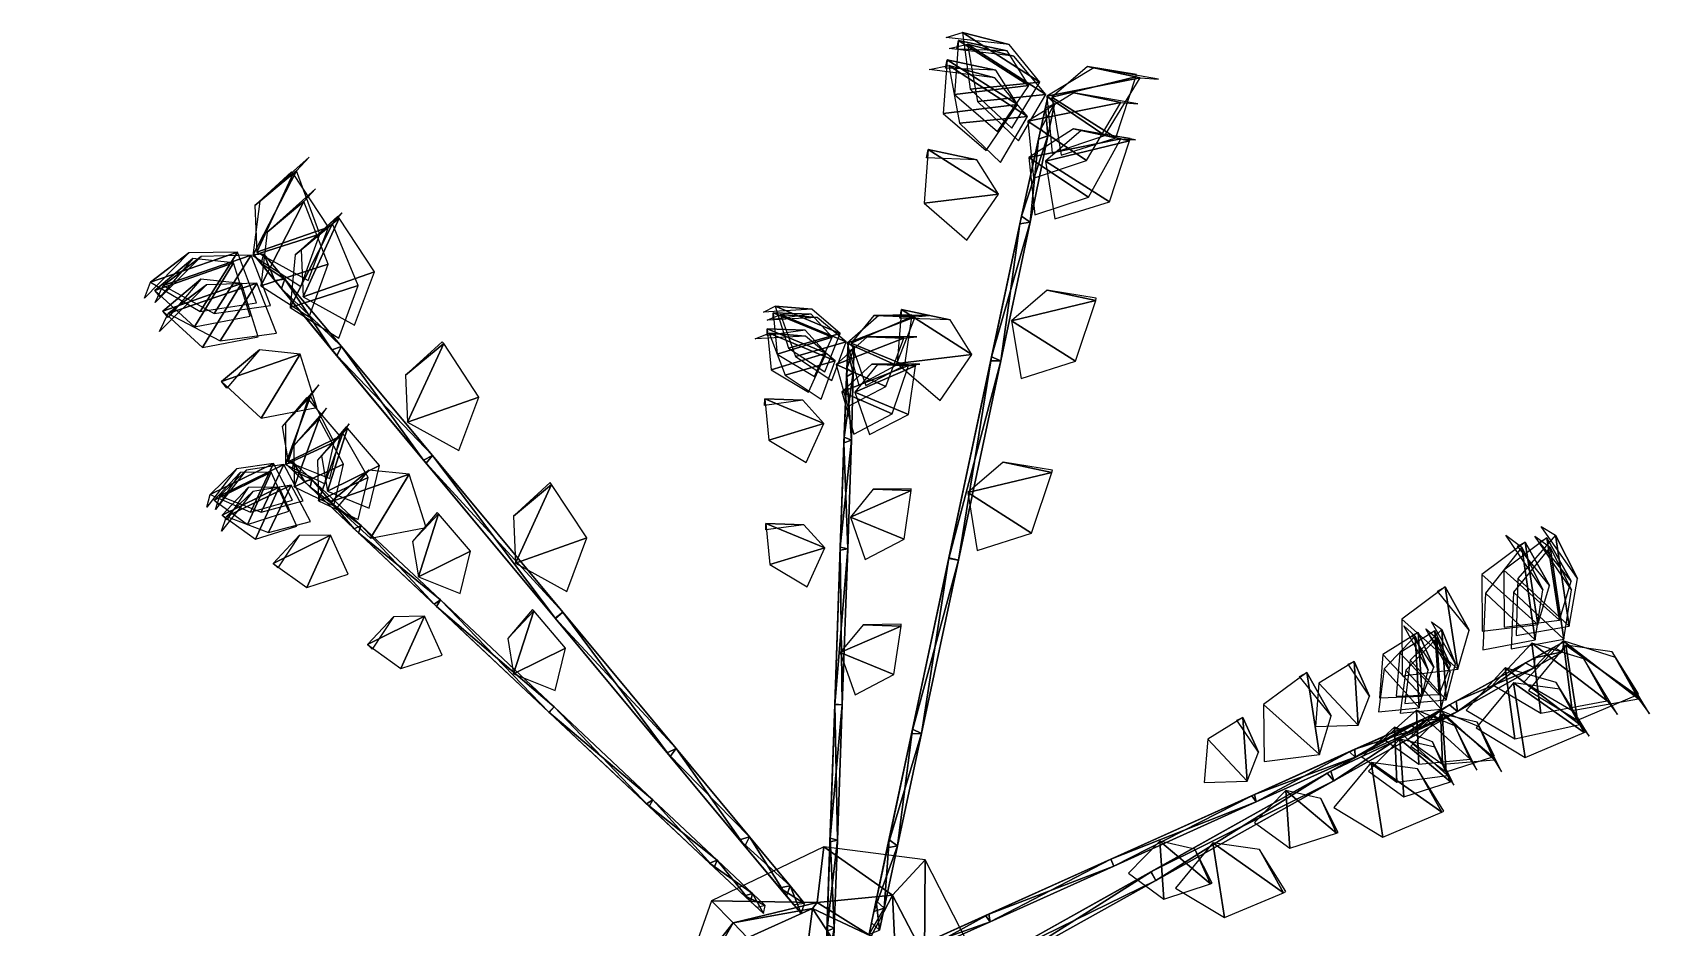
# Model space of a CAD drawing. Extents: x 24.45 to 26.62, y 8.81 to 11.07.
# Drawn here: x 24.664 to 26.621, y 9.986 to 11.07 of the extents above; entities that cross this region are included whole.
import ezdxf

# ---------------------------------------------------------------- set-up
doc = ezdxf.new("R2010")
doc.units = 0

msp = doc.modelspace()

# ---------------------------------------------------------------- meshes
at = {"layer": '', "color": 14}
mesh = msp.add_polyface(dxfattribs=at)
corners = [(25.724024, 10.66701, 526.695984), (25.737726, 10.668727, 526.605652), (25.679316, 10.668571, 526.678833), (25.657946, 10.688464, 525.506165), (25.650682, 10.694013, 525.50354), (25.649401, 10.663348, 525.966431), (25.657114, 10.658259, 525.959351), (25.650293, 10.683434, 525.508789), (25.649088, 10.65372, 525.952271), (25.696253, 10.641753, 526.383545), (25.718134, 10.700107, 526.310059), (25.636347, 10.668349, 526.341125), (25.673883, 10.701655, 526.290039), (25.734003, 10.701747, 526.220642), (25.719255, 10.667262, 526.164185), (25.654398, 10.69403, 526.149658), (25.672373, 10.642745, 526.167053), (25.727861, 10.726079, 526.084778), (25.68191, 10.727687, 526.084778), (25.727961, 10.728271, 525.991882), (25.732409, 10.666718, 526.441406), (25.73247, 10.66891, 526.348511), (25.686396, 10.668326, 526.441406), (25.709047, 10.667621, 525.932983), (25.649721, 10.694198, 525.888428), (25.663607, 10.643054, 525.914307), (25.731897, 10.72594, 525.860107), (25.687929, 10.727473, 525.838623), (25.74898, 10.727534, 525.771301), (25.848795, 10.954391, 526.835754), (25.882868, 11.0102, 526.80481), (25.798487, 11.001531, 526.84137), (25.789087, 11.070369, 526.767883), (25.845751, 11.055835, 526.75415), (25.769655, 11.064261, 526.694702), (25.794649, 10.818604, 527.155151), (25.832888, 10.87453, 527.129761), (25.742777, 10.86358, 527.146973), (25.747835, 10.928672, 527.069702), (25.806581, 10.916171, 527.069702), (25.745661, 10.918509, 526.994507), (25.890169, 10.995048, 526.482971), (25.795481, 11.056144, 526.450073), (25.807192, 10.986646, 526.522583), (25.85148, 11.041345, 526.434082), (25.773241, 11.050763, 526.377686), (25.831415, 10.950244, 526.34845), (25.869623, 11.006169, 526.322998), (25.779512, 10.995221, 526.34021), (25.784571, 11.060309, 526.263), (25.843378, 11.047812, 526.263), (25.782396, 11.050151, 526.187866), (25.81772, 10.927173, 526.648682), (25.855928, 10.9831, 526.623169), (25.76581, 10.972152, 526.640381), (25.770868, 11.037238, 526.563171), (25.829691, 11.024741, 526.563171), (25.768732, 11.027081, 526.487976), (25.800409, 10.680539, 527.251282), (25.715349, 10.734681, 527.191223), (25.710299, 10.669591, 527.268433), (25.774141, 10.722182, 527.191223), (25.713205, 10.724521, 527.116028), (25.835123, 10.912723, 526.145264), (25.867929, 10.968574, 526.112976), (25.785753, 10.960301, 526.154297), (25.772799, 11.030169, 526.082397), (25.828409, 11.015231, 526.065125), (25.74898, 11.025201, 526.010437), (25.871195, 10.840652, 526.919067), (25.824442, 10.677464, 527.291748), (25.835573, 10.672626, 527.280029), (25.860727, 10.847697, 526.929932), (25.82342, 10.672732, 527.268372), (25.858744, 10.838473, 526.908325)]
mesh.append_faces([[corners[k] for k in face] for face in [(0, 1, 2), (9, 10, 11), (10, 12, 11), (10, 13, 12), (14, 15, 16), (14, 17, 15), (17, 18, 15), (17, 19, 18), (20, 21, 22), (23, 24, 25), (23, 26, 24), (26, 27, 24), (26, 28, 27), (29, 30, 31), (30, 32, 31), (30, 33, 32), (33, 34, 32), (35, 36, 37), (36, 38, 37), (36, 39, 38), (39, 40, 38), (41, 42, 43), (41, 44, 42), (44, 45, 42), (46, 47, 48), (47, 49, 48), (47, 50, 49), (50, 51, 49), (52, 53, 54), (53, 55, 54), (53, 56, 55), (56, 57, 55), (58, 59, 60), (58, 61, 59), (61, 62, 59), (63, 64, 65), (64, 66, 65), (64, 67, 66), (67, 68, 66)]])
mesh.append_faces([[corners[k] for k in face] for face in [(3, 5, 6), (4, 8, 5), (7, 6, 8), (69, 70, 71), (72, 73, 70), (74, 71, 73)]], dxfattribs={"vtx0": -1})
mesh.append_faces([[corners[k] for k in face] for face in [(3, 4, 5), (4, 7, 8), (7, 3, 6)]], dxfattribs={"vtx2": -1})
mesh = msp.add_polyface(dxfattribs=at)
corners = [(26.281916, 10.266784, 526.858154), (26.25577, 10.305476, 526.766113), (26.263033, 10.308742, 526.858154), (26.345591, 10.26662, 526.311279), (26.340509, 10.343646, 526.237854), (26.298037, 10.317298, 526.332397), (26.342012, 10.252648, 525.686523), (26.337015, 10.339269, 525.649048), (26.299707, 10.299636, 525.737122), (26.352953, 10.298184, 525.62793), (26.32316, 10.351707, 525.560913), (26.321344, 10.291265, 527.155151), (26.388605, 10.299399, 527.129761), (26.320948, 10.359935, 527.146973), (25.85692, 10.939216, 526.514771), (25.890169, 10.995048, 526.482971), (25.807192, 10.986646, 526.522583), (25.941751, 10.870715, 526.998291), (25.869432, 10.918792, 526.966797), (25.876925, 10.849593, 526.986572), (25.980791, 10.941314, 526.937256), (25.923639, 10.953465, 526.923279), (25.998743, 10.940425, 526.863525), (25.925943, 10.672164, 527.273804), (25.848627, 10.721305, 527.262024), (25.860056, 10.651269, 527.276245), (25.950396, 10.745868, 527.209045), (25.891611, 10.758361, 527.209045), (25.950968, 10.748664, 527.133179), (25.900629, 10.983901, 525.965698), (25.892534, 10.992686, 525.963623), (25.883928, 10.953536, 526.341553), (25.892694, 10.945239, 526.335754), (25.889658, 10.979165, 525.967834), (25.881342, 10.941228, 526.330017), (25.860727, 10.847697, 526.929932), (25.871195, 10.840652, 526.919067), (25.858744, 10.838473, 526.908325), (25.824442, 10.677464, 527.291748), (25.82342, 10.672732, 527.268372), (25.835573, 10.672626, 527.280029), (25.939318, 10.915126, 526.682129), (25.86828, 10.96293, 526.647583), (25.875002, 10.893895, 526.668213), (25.9807, 10.985227, 526.62207), (25.924089, 10.997254, 526.605835), (26.001459, 10.983735, 526.549072), (25.97468, 10.942723, 526.502991), (25.897333, 10.991864, 526.491211), (25.9088, 10.921828, 526.505371), (25.999132, 11.016425, 526.438171), (25.940348, 11.028922, 526.438171), (25.999743, 11.019225, 526.362305), (25.967035, 10.865344, 526.794189), (25.889658, 10.914489, 526.78241), (25.901117, 10.844451, 526.79657), (25.991449, 10.939048, 526.72937), (25.932665, 10.951545, 526.72937), (25.99206, 10.941848, 526.653564), (25.872919, 10.463971, 527.359497), (25.897371, 10.537671, 527.294678), (25.795572, 10.513114, 527.347656), (25.897974, 10.540473, 527.218872), (25.838579, 10.55017, 527.294678), (25.961596, 10.945502, 526.31427), (25.891321, 10.993144, 526.277954), (25.897593, 10.924205, 526.299011), (26.004282, 11.015332, 526.254822), (25.948023, 11.027282, 526.237305), (26.026613, 11.013511, 526.182251)]
mesh.append_faces([[corners[k] for k in face] for face in [(0, 1, 2), (3, 4, 5), (6, 7, 8), (6, 9, 7), (9, 10, 7), (11, 12, 13), (14, 15, 16), (17, 18, 19), (17, 20, 18), (20, 21, 18), (20, 22, 21), (23, 24, 25), (23, 26, 24), (26, 27, 24), (26, 28, 27), (41, 42, 43), (41, 44, 42), (44, 45, 42), (44, 46, 45), (47, 48, 49), (47, 50, 48), (50, 51, 48), (50, 52, 51), (53, 54, 55), (53, 56, 54), (56, 57, 54), (56, 58, 57), (59, 60, 61), (60, 62, 63), (64, 65, 66), (64, 67, 65), (67, 68, 65), (67, 69, 68)]])
mesh.append_faces([[corners[k] for k in face] for face in [(29, 31, 32), (30, 34, 31), (33, 32, 34), (32, 35, 36), (31, 37, 35), (34, 36, 37)]], dxfattribs={"vtx0": -1})
mesh.append_faces([[corners[k] for k in face] for face in [(29, 30, 31), (30, 33, 34), (33, 29, 32), (32, 31, 35), (31, 34, 37), (34, 32, 36), (36, 35, 38), (35, 37, 39), (37, 36, 40)]], dxfattribs={"vtx2": -1})
mesh = msp.add_polyface(dxfattribs=at)
corners = [(24.934717, 10.742881, 526.835754), (24.911997, 10.804187, 526.80481), (24.866549, 10.732562, 526.84137), (24.80665, 10.767791, 526.767883), (24.853174, 10.803288, 526.75415), (24.79941, 10.748733, 526.694702), (24.95167, 10.739867, 526.514771), (24.928408, 10.800551, 526.482971), (24.883638, 10.730178, 526.522583), (24.821817, 10.76401, 526.450073), (24.86809, 10.798823, 526.434082), (24.81225, 10.743207, 526.377686), (24.927225, 10.726661, 526.34845), (24.906939, 10.791299, 526.322998), (24.859766, 10.713754, 526.34021), (24.811769, 10.758021, 526.263), (24.857973, 10.796456, 526.263), (24.818422, 10.750037, 526.187866), (24.936861, 10.701634, 526.648682), (24.916597, 10.766273, 526.623169), (24.869402, 10.688727, 526.640381), (24.821436, 10.732993, 526.563171), (24.86764, 10.77143, 526.563171), (24.828058, 10.725009, 526.487976), (24.958971, 10.706351, 526.145264), (24.935411, 10.766686, 526.112976), (24.891062, 10.69704, 526.154297), (24.82815, 10.730113, 526.082397), (24.874292, 10.76452, 526.065125), (24.817339, 10.708354, 526.010437), (25.026682, 10.838447, 526.937256), (24.981752, 10.80107, 526.923279), (24.975451, 10.737048, 526.966797), (25.038515, 10.851998, 526.863525), (24.943605, 10.801858, 525.965698), (24.931704, 10.800946, 525.963623), (24.957109, 10.769938, 526.341553), (24.969088, 10.771699, 526.335754), (24.940569, 10.790317, 525.967834), (24.965181, 10.760272, 526.330017), (25.025881, 10.686183, 526.929932), (25.037882, 10.690051, 526.919067), (25.031923, 10.678948, 526.908325), (25.021593, 10.789664, 526.682129), (24.940088, 10.763469, 526.647583), (24.998461, 10.726007, 526.668213), (24.992151, 10.865558, 526.62207), (24.94771, 10.828567, 526.605835), (25.006205, 10.88096, 526.549072), (25.021814, 10.834521, 526.502991), (24.93535, 10.804208, 526.491211), (24.997431, 10.769837, 526.505371), (24.979067, 10.899344, 526.438171), (24.932856, 10.860909, 526.438171), (24.977236, 10.901547, 526.362305), (25.035067, 10.84542, 526.72937), (24.988863, 10.806981, 526.72937), (24.99135, 10.750278, 526.78241), (25.033266, 10.847619, 526.653564), (25.011515, 10.825973, 526.31427), (24.930613, 10.800275, 526.277954), (24.988634, 10.762523, 526.299011), (24.983095, 10.902705, 526.254822), (24.938936, 10.865947, 526.237305), (24.9984, 10.919124, 526.182251)]
mesh.append_faces([[corners[k] for k in face] for face in [(0, 1, 2), (1, 3, 2), (1, 4, 3), (4, 5, 3), (6, 7, 8), (7, 9, 8), (7, 10, 9), (10, 11, 9), (12, 13, 14), (13, 15, 14), (13, 16, 15), (16, 17, 15), (18, 19, 20), (19, 21, 20), (19, 22, 21), (22, 23, 21), (24, 25, 26), (25, 27, 26), (25, 28, 27), (28, 29, 27), (30, 31, 32), (30, 33, 31), (43, 44, 45), (43, 46, 44), (46, 47, 44), (46, 48, 47), (49, 50, 51), (49, 52, 50), (52, 53, 50), (52, 54, 53), (55, 56, 57), (55, 58, 56), (59, 60, 61), (59, 62, 60), (62, 63, 60), (62, 64, 63)]])
mesh.append_faces([[corners[k] for k in face] for face in [(34, 36, 37), (35, 39, 36), (38, 37, 39), (37, 40, 41), (36, 42, 40), (39, 41, 42)]], dxfattribs={"vtx0": -1})
mesh.append_faces([[corners[k] for k in face] for face in [(34, 35, 36), (35, 38, 39), (38, 34, 37), (37, 36, 40), (36, 39, 42), (39, 37, 41)]], dxfattribs={"vtx2": -1})
mesh = msp.add_polyface(dxfattribs=at)
corners = [(25.045694, 10.414464, 526.962891), (25.024248, 10.461696, 526.931702), (24.995638, 10.398364, 526.952759), (25.159739, 10.316176, 527.111694), (25.13833, 10.363406, 527.080566), (25.10969, 10.300076, 527.101563), (25.069117, 10.329238, 527.00708), (25.100664, 10.362754, 527.00708), (25.074907, 10.323789, 526.914978), (25.070009, 10.531442, 526.770691), (25.009783, 10.503203, 526.732117), (25.058069, 10.480628, 526.75647), (25.039293, 10.585036, 526.695984), (25.046999, 10.596438, 526.605652), (25.008631, 10.552444, 526.678833), (25.193659, 10.442246, 527.108154), (25.130808, 10.411141, 527.09375), (25.181177, 10.390817, 527.111084), (25.155123, 10.487517, 527.028809), (25.123606, 10.453998, 527.028809), (25.153528, 10.48902, 526.935913), (25.001719, 10.528941, 525.959351), (25.052858, 10.46926, 526.686951), (25.061632, 10.473319, 526.673706), (24.992823, 10.526488, 525.966431), (25.058138, 10.464322, 526.660583), (24.999834, 10.519893, 525.952271), (25.149881, 10.377898, 527.130066), (25.157495, 10.383269, 527.115723), (25.152575, 10.375373, 527.10144), (25.28863, 10.247348, 527.212585), (25.083551, 10.545846, 526.520752), (25.020662, 10.514743, 526.506287), (25.071032, 10.494418, 526.523682), (25.045015, 10.591117, 526.441406), (25.013491, 10.557597, 526.441406), (25.043413, 10.59262, 526.348511), (25.140093, 10.47071, 527.276733), (25.119806, 10.53535, 527.251282), (25.072634, 10.457805, 527.268433), (25.02463, 10.50207, 527.191223), (25.070841, 10.540507, 527.191223), (25.03129, 10.494086, 527.116028), (25.057978, 10.764073, 526.998291), (24.975451, 10.737048, 526.966797), (25.034426, 10.700095, 526.986572), (25.026682, 10.838447, 526.937256), (25.204119, 10.628751, 527.273804), (25.117624, 10.598435, 527.262024), (25.179743, 10.564067, 527.276245), (25.161371, 10.693574, 527.209045), (25.11516, 10.655139, 527.209045), (25.15954, 10.695775, 527.133179), (25.037882, 10.690051, 526.919067), (25.025881, 10.686183, 526.929932), (25.137079, 10.552302, 527.291748), (25.147799, 10.558053, 527.280029), (25.031923, 10.678948, 526.908325), (25.140215, 10.548598, 527.268372), (25.296503, 10.360572, 527.378113), (25.296213, 10.360963, 527.35907), (25.305559, 10.368419, 527.368591), (25.077814, 10.780593, 526.794189), (24.99135, 10.750278, 526.78241), (25.053431, 10.715911, 526.79657), (25.035067, 10.84542, 526.72937)]
mesh.append_faces([[corners[k] for k in face] for face in [(0, 1, 2), (3, 4, 5), (4, 6, 5), (4, 7, 6), (7, 8, 6), (9, 10, 11), (9, 12, 10), (12, 13, 14), (15, 16, 17), (15, 18, 16), (18, 19, 16), (18, 20, 19), (31, 32, 33), (31, 34, 32), (34, 35, 32), (34, 36, 35), (37, 38, 39), (38, 40, 39), (38, 41, 40), (41, 42, 40), (43, 44, 45), (43, 46, 44), (47, 48, 49), (47, 50, 48), (50, 51, 48), (50, 52, 51), (62, 63, 64), (62, 65, 63)]])
mesh.append_faces([[corners[k] for k in face] for face in [(21, 22, 23), (24, 25, 22), (26, 23, 25), (23, 27, 28), (22, 29, 27), (25, 28, 29), (53, 55, 56), (54, 58, 55), (57, 56, 58)]], dxfattribs={"vtx0": -1})
mesh.append_faces([[corners[k] for k in face] for face in [(26, 21, 23), (23, 22, 27), (22, 25, 29), (25, 23, 28), (27, 29, 30), (53, 54, 55), (54, 57, 58), (57, 53, 56), (56, 55, 59), (55, 58, 60), (58, 56, 61)]], dxfattribs={"vtx2": -1})
mesh = msp.add_polyface(dxfattribs=at)
corners = [(25.622774, 10.65932, 526.571655), (25.641085, 10.70593, 526.533752), (25.578615, 10.688178, 526.578491), (25.562357, 10.738828, 526.488525), (25.606997, 10.735404, 526.47168), (25.54851, 10.731637, 526.398987), (25.599993, 10.549745, 526.962891), (25.621401, 10.596992, 526.931702), (25.554941, 10.576756, 526.952759), (25.550074, 10.626506, 526.858154), (25.596056, 10.6249, 526.858154), (25.549814, 10.61856, 526.766113), (25.630938, 10.648961, 526.178528), (25.648569, 10.695479, 526.139648), (25.58713, 10.678111, 526.18811), (25.569086, 10.728951, 526.099365), (25.613237, 10.725242, 526.079712), (25.553019, 10.721938, 526.010742), (25.610231, 10.653884, 525.974854), (25.631609, 10.701129, 525.943726), (25.565119, 10.680896, 525.964783), (25.560282, 10.730643, 525.870239), (25.606264, 10.729037, 525.870239), (25.559992, 10.722697, 525.778137), (25.602999, 10.634673, 526.342468), (25.624376, 10.681918, 526.311279), (25.557886, 10.661681, 526.332397), (25.553019, 10.711431, 526.237854), (25.599031, 10.709823, 526.237854), (25.552759, 10.703486, 526.145752), (25.601343, 10.399165, 527.111694), (25.622713, 10.446418, 527.080566), (25.556215, 10.426181, 527.101563), (25.551386, 10.475928, 527.00708), (25.597368, 10.474322, 527.00708), (25.551096, 10.467982, 526.914978), (25.618036, 10.62609, 525.725952), (25.635317, 10.672559, 525.686523), (25.574457, 10.655398, 525.737122), (25.555414, 10.706351, 525.649048), (25.599291, 10.702483, 525.62793), (25.538141, 10.699443, 525.560913), (25.157495, 10.383269, 527.115723), (25.149881, 10.377898, 527.130066), (25.288889, 10.247079, 527.23584), (25.295031, 10.253886, 527.224243), (25.28863, 10.247348, 527.212585), (25.152575, 10.375373, 527.10144), (25.308863, 10.324845, 527.213074), (25.246012, 10.293742, 527.198608), (25.296373, 10.273417, 527.216003), (25.270327, 10.370116, 527.133728), (25.23884, 10.336596, 527.133728), (25.268755, 10.371619, 527.040771), (25.147799, 10.558053, 527.280029), (25.296503, 10.360572, 527.378113), (25.305559, 10.368419, 527.368591), (25.137079, 10.552302, 527.291748), (25.296213, 10.360963, 527.35907), (25.140215, 10.548598, 527.268372), (25.435381, 10.193748, 527.305176), (25.442614, 10.203506, 527.298828), (25.431704, 10.198169, 527.292542), (25.33478, 10.458209, 527.359497), (25.248316, 10.427897, 527.347656), (25.310396, 10.393529, 527.361877), (25.292025, 10.523034, 527.294678), (25.245813, 10.484601, 527.294678), (25.290232, 10.525237, 527.218872)]
mesh.append_faces([[corners[k] for k in face] for face in [(0, 1, 2), (1, 3, 2), (1, 4, 3), (4, 5, 3), (6, 7, 8), (7, 9, 8), (7, 10, 9), (10, 11, 9), (12, 13, 14), (13, 15, 14), (13, 16, 15), (16, 17, 15), (18, 19, 20), (19, 21, 20), (19, 22, 21), (22, 23, 21), (24, 25, 26), (25, 27, 26), (25, 28, 27), (28, 29, 27), (30, 31, 32), (31, 33, 32), (31, 34, 33), (34, 35, 33), (36, 37, 38), (37, 39, 38), (37, 40, 39), (40, 41, 39), (48, 49, 50), (48, 51, 49), (51, 52, 49), (51, 53, 52), (63, 64, 65), (63, 66, 64), (66, 67, 64), (66, 68, 67)]])
mesh.append_faces([[corners[k] for k in face] for face in [(42, 44, 45), (43, 46, 44), (47, 45, 46), (54, 55, 56), (57, 58, 55), (59, 56, 58), (56, 60, 61)]], dxfattribs={"vtx0": -1})
mesh.append_faces([[corners[k] for k in face] for face in [(42, 43, 44), (47, 42, 45), (56, 55, 60), (55, 58, 62), (58, 56, 61)]], dxfattribs={"vtx2": -1})
mesh = msp.add_polyface(dxfattribs=at)
corners = [(24.978296, 10.503837, 526.571655), (24.955317, 10.548303, 526.533752), (24.927485, 10.489635, 526.578491), (24.878687, 10.510818, 526.488525), (24.910715, 10.542132, 526.47168), (24.874941, 10.49566, 526.398987), (25.024248, 10.461696, 526.931702), (24.955034, 10.427524, 526.858154), (24.995638, 10.398364, 526.952759), (24.986551, 10.461045, 526.858154), (24.960825, 10.42208, 526.766113), (24.99148, 10.503127, 526.178528), (24.968119, 10.547072, 526.139648), (24.94066, 10.489417, 526.18811), (24.890551, 10.509356, 526.099365), (24.922457, 10.54013, 526.079712), (24.885241, 10.49266, 526.010742), (24.974138, 10.490809, 525.974854), (24.952692, 10.538039, 525.943726), (24.924089, 10.47471, 525.964783), (24.883486, 10.503871, 525.870239), (24.915003, 10.537389, 525.870239), (24.889269, 10.49842, 525.778137), (24.983805, 10.472692, 526.342468), (24.962358, 10.519921, 526.311279), (24.933756, 10.456592, 526.332397), (24.893145, 10.485753, 526.237854), (24.924669, 10.519271, 526.237854), (24.898935, 10.480304, 526.145752), (25.000147, 10.478343, 525.725952), (24.976633, 10.521991, 525.686523), (24.949404, 10.464923, 525.737122), (24.898516, 10.484191, 525.649048), (24.930361, 10.514644, 525.62793), (24.892344, 10.466647, 525.560913), (25.039293, 10.585036, 526.695984), (25.008631, 10.552444, 526.678833), (25.009783, 10.503203, 526.732117), (24.979578, 10.549483, 525.506165), (24.970613, 10.547681, 525.50354), (24.992823, 10.526488, 525.966431), (25.001719, 10.528941, 525.959351), (24.978327, 10.540427, 525.508789), (24.999834, 10.519893, 525.952271), (25.052858, 10.46926, 526.686951), (25.058138, 10.464322, 526.660583), (25.039957, 10.547492, 526.383545), (24.980471, 10.51998, 526.341125), (25.028315, 10.496961, 526.366455), (25.010523, 10.602416, 526.310059), (24.98015, 10.570155, 526.290039), (25.01977, 10.615432, 526.220642), (25.035959, 10.581599, 526.164185), (24.973047, 10.550494, 526.149658), (25.023447, 10.530169, 526.167053), (24.997431, 10.626868, 526.084778), (24.965883, 10.59335, 526.084778), (24.995836, 10.628371, 525.991882), (25.028917, 10.574143, 525.932983), (24.969851, 10.547067, 525.888428), (25.017466, 10.523791, 525.914307), (25.000185, 10.629802, 525.860107), (24.970034, 10.597747, 525.838623), (25.010233, 10.643701, 525.771301), (25.007837, 10.616296, 527.155151), (24.987574, 10.680934, 527.129761), (24.940378, 10.603389, 527.146973), (24.892412, 10.647655, 527.069702), (24.938616, 10.686091, 527.069702), (24.899035, 10.63967, 526.994507)]
mesh.append_faces([[corners[k] for k in face] for face in [(0, 1, 2), (1, 3, 2), (1, 4, 3), (4, 5, 3), (6, 7, 8), (6, 9, 7), (9, 10, 7), (11, 12, 13), (12, 14, 13), (12, 15, 14), (15, 16, 14), (17, 18, 19), (18, 20, 19), (18, 21, 20), (21, 22, 20), (23, 24, 25), (24, 26, 25), (24, 27, 26), (27, 28, 26), (29, 30, 31), (30, 32, 31), (30, 33, 32), (33, 34, 32), (35, 36, 37), (46, 47, 48), (46, 49, 47), (49, 50, 47), (49, 51, 50), (52, 53, 54), (52, 55, 53), (55, 56, 53), (55, 57, 56), (58, 59, 60), (58, 61, 59), (61, 62, 59), (61, 63, 62), (64, 65, 66), (65, 67, 66), (65, 68, 67), (68, 69, 67)]])
mesh.append_faces([[corners[k] for k in face] for face in [(38, 40, 41), (39, 43, 40), (42, 41, 43)]], dxfattribs={"vtx0": -1})
mesh.append_faces([[corners[k] for k in face] for face in [(38, 39, 40), (39, 42, 43), (42, 38, 41), (41, 40, 44), (40, 43, 45)]], dxfattribs={"vtx2": -1})
mesh = msp.add_polyface(dxfattribs=at)
corners = [(25.703997, 10.608592, 526.770691), (25.643061, 10.635224, 526.732117), (25.657915, 10.584046, 526.75647), (25.724024, 10.66701, 526.695984), (25.679316, 10.668571, 526.678833), (25.718493, 10.456788, 527.108154), (25.653627, 10.48356, 527.09375), (25.671572, 10.432277, 527.111084), (25.727098, 10.515609, 527.028809), (25.681147, 10.517213, 527.028809), (25.727198, 10.517798, 526.935913), (25.657114, 10.658259, 525.959351), (25.649401, 10.663348, 525.966431), (25.645945, 10.580462, 526.686951), (25.654779, 10.576545, 526.673706), (25.649088, 10.65372, 525.952271), (25.645723, 10.573249, 526.660583), (25.641207, 10.447288, 527.130066), (25.650293, 10.445123, 527.115723), (25.641115, 10.443589, 527.10144), (25.634554, 10.256507, 527.23584), (25.643709, 10.256375, 527.224243), (25.634554, 10.256885, 527.212585), (25.696253, 10.641753, 526.383545), (25.636347, 10.668349, 526.341125), (25.650583, 10.617192, 526.366455), (25.723772, 10.607902, 526.520752), (25.658937, 10.634673, 526.506287), (25.676859, 10.583388, 526.523682), (25.732409, 10.666718, 526.441406), (25.686396, 10.668326, 526.441406), (25.706171, 10.292768, 527.213074), (25.641344, 10.319537, 527.198608), (25.659258, 10.268256, 527.216003), (25.714808, 10.351586, 527.133728), (25.668825, 10.35319, 527.133728), (25.714869, 10.353778, 527.040771), (25.762171, 10.624614, 527.276733), (25.800409, 10.680539, 527.251282), (25.710299, 10.669591, 527.268433), (25.835573, 10.672626, 527.280029), (25.824442, 10.677464, 527.291748), (25.772539, 10.433578, 527.378113), (25.784311, 10.431327, 527.368591), (25.82342, 10.672732, 527.268372), (25.772661, 10.434056, 527.35907), (25.72748, 10.221248, 527.305176), (25.739641, 10.221602, 527.298828), (25.728693, 10.226863, 527.292542), (25.872919, 10.463971, 527.359497), (25.795572, 10.513114, 527.347656), (25.807032, 10.443076, 527.361877), (25.897371, 10.537671, 527.294678), (25.838579, 10.55017, 527.294678)]
mesh.append_faces([[corners[k] for k in face] for face in [(0, 1, 2), (0, 3, 1), (3, 4, 1), (5, 6, 7), (5, 8, 6), (8, 9, 6), (8, 10, 9), (23, 24, 25), (26, 27, 28), (26, 29, 27), (29, 30, 27), (31, 32, 33), (31, 34, 32), (34, 35, 32), (34, 36, 35), (37, 38, 39), (49, 50, 51), (52, 53, 50)]])
mesh.append_faces([[corners[k] for k in face] for face in [(11, 13, 14), (12, 16, 13), (15, 14, 16), (14, 17, 18), (13, 19, 17), (16, 18, 19), (18, 20, 21), (17, 22, 20), (19, 21, 22), (40, 42, 43), (41, 45, 42), (44, 43, 45), (43, 46, 47), (42, 48, 46), (45, 47, 48)]], dxfattribs={"vtx0": -1})
mesh.append_faces([[corners[k] for k in face] for face in [(11, 12, 13), (12, 15, 16), (15, 11, 14), (14, 13, 17), (13, 16, 19), (16, 14, 18), (18, 17, 20), (17, 19, 22), (19, 18, 21), (40, 41, 42), (41, 44, 45), (44, 40, 43), (43, 42, 46), (42, 45, 48), (45, 43, 47)]], dxfattribs={"vtx2": -1})
mesh = msp.add_polyface(dxfattribs=at)
corners = [(26.374491, 10.262269, 526.533752), (26.369204, 10.347411, 526.488525), (26.330942, 10.310439, 526.578491), (26.385851, 10.305846, 526.47168), (26.3566, 10.356654, 526.398987), (26.368441, 10.250896, 526.139648), (26.363321, 10.33702, 526.099365), (26.325693, 10.298327, 526.18811), (26.379511, 10.295747, 526.079712), (26.349916, 10.348319, 526.010742), (26.366007, 10.268617, 525.943726), (26.360949, 10.345641, 525.870239), (26.31846, 10.319297, 525.964783), (26.379831, 10.303683, 525.870239), (26.353693, 10.342376, 525.778137), (26.345591, 10.26662, 526.311279), (26.359415, 10.301684, 526.237854), (26.340509, 10.343646, 526.237854), (26.333239, 10.340379, 526.145752), (26.459131, 10.340083, 526.835754), (26.523546, 10.351266, 526.80481), (26.461397, 10.408988, 526.84137), (26.506945, 10.46145, 526.767883), (26.533373, 10.409263, 526.75415), (26.489527, 10.472041, 526.694702), (26.388605, 10.299399, 527.129761), (26.373209, 10.399047, 527.069702), (26.320948, 10.359935, 527.146973), (26.402552, 10.346604, 527.069702), (26.364153, 10.393973, 526.994507), (26.453051, 10.323974, 526.514771), (26.516977, 10.33578, 526.482971), (26.455927, 10.392631, 526.522583), (26.500475, 10.447257, 526.450073), (26.526262, 10.395396, 526.434082), (26.481752, 10.460435, 526.377686), (26.444536, 10.350425, 526.34845), (26.511797, 10.35856, 526.322998), (26.444155, 10.419089, 526.34021), (26.496408, 10.458207, 526.263), (26.525782, 10.405765, 526.263), (26.487352, 10.453135, 526.187866), (26.418169, 10.3455, 526.648682), (26.48543, 10.353635, 526.623169), (26.41778, 10.414166, 526.640381), (26.470034, 10.453282, 526.563171), (26.499414, 10.400836, 526.563171), (26.460985, 10.448207, 526.487976), (26.418779, 10.322886, 526.145264), (26.482393, 10.335052, 526.112976), (26.422007, 10.391374, 526.154297), (26.465975, 10.447188, 526.082397), (26.491388, 10.395547, 526.065125), (26.446589, 10.461795, 526.010437), (26.515482, 10.320573, 525.965698), (26.516756, 10.332442, 525.963623), (26.481661, 10.313111, 526.341553), (26.481211, 10.30104, 526.335754), (26.504694, 10.32569, 525.967834), (26.470652, 10.306956, 526.330017), (26.386744, 10.260781, 526.929932), (26.37855, 10.25616, 526.908325), (26.489267, 10.246139, 526.682129), (26.478395, 10.331067, 526.647583), (26.430902, 10.280499, 526.668213), (26.569269, 10.261247, 526.62207), (26.540987, 10.311721, 526.605835), (26.604853, 10.267961, 526.438171), (26.575518, 10.320405, 526.438171), (26.519289, 10.328296, 526.491211), (26.607378, 10.269361, 526.362305), (26.526842, 10.249408, 526.31427), (26.516283, 10.333661, 526.277954), (26.468599, 10.283488, 526.299011), (26.607447, 10.263377, 526.254822), (26.579386, 10.313529, 526.237305)]
mesh.append_faces([[corners[k] for k in face] for face in [(0, 1, 2), (0, 3, 1), (3, 4, 1), (5, 6, 7), (5, 8, 6), (8, 9, 6), (10, 11, 12), (10, 13, 11), (13, 14, 11), (15, 16, 17), (16, 18, 17), (19, 20, 21), (20, 22, 21), (20, 23, 22), (23, 24, 22), (25, 26, 27), (25, 28, 26), (28, 29, 26), (30, 31, 32), (31, 33, 32), (31, 34, 33), (34, 35, 33), (36, 37, 38), (37, 39, 38), (37, 40, 39), (40, 41, 39), (42, 43, 44), (43, 45, 44), (43, 46, 45), (46, 47, 45), (48, 49, 50), (49, 51, 50), (49, 52, 51), (52, 53, 51), (62, 63, 64), (65, 66, 63), (67, 68, 69), (67, 70, 68), (71, 72, 73), (74, 75, 72)]])
mesh.append_faces([[corners[k] for k in face] for face in [(54, 56, 57), (55, 59, 56), (58, 57, 59)]], dxfattribs={"vtx0": -1})
mesh.append_faces([[corners[k] for k in face] for face in [(54, 55, 56), (55, 58, 59), (58, 54, 57), (57, 56, 60), (56, 59, 61)]], dxfattribs={"vtx2": -1})
mesh = msp.add_polyface(dxfattribs=at)
corners = [(25.465723, 9.911891, 525.398438), (25.447199, 9.910394, 525.16333), (25.361528, 9.804173, 525.16333), (25.511675, 9.992301, 525.398438), (25.485529, 10.018874, 525.16333), (25.506998, 9.909593, 525.633423), (25.434137, 9.825991, 525.398438), (25.295031, 10.253886, 527.224243), (25.409975, 10.133264, 527.146484), (25.414583, 10.141356, 527.138855), (25.288889, 10.247079, 527.23584), (25.406778, 10.136285, 527.131042), (25.28863, 10.247348, 527.212585), (25.488886, 10.059157, 526.982056), (25.492151, 10.068282, 526.977478), (25.483263, 10.064471, 526.972839), (25.308466, 9.939754, 527.138855), (25.419001, 9.947217, 526.982056), (25.413881, 9.955428, 526.977478), (25.311953, 9.93114, 527.146484), (25.411318, 9.946074, 526.972839), (25.307611, 9.930495, 527.131042), (25.478456, 9.95622, 526.741272), (25.472254, 9.964042, 526.738403), (25.468668, 9.954755, 526.735413), (25.499575, 9.959453, 526.581055), (25.493052, 9.967071, 526.578857), (25.489084, 9.957889, 526.576721), (25.274683, 9.843572, 527.298828), (25.413561, 9.884341, 527.170837), (25.404665, 9.893359, 527.167114), (25.486811, 9.912627, 526.974243), (25.476725, 9.920854, 526.971863), (25.404093, 9.880719, 527.16333), (25.47468, 9.907985, 526.969421), (25.512796, 9.922713, 526.843384), (25.499895, 9.917762, 526.839905), (25.502398, 9.930594, 526.841675), (25.49209, 9.870185, 526.974243), (25.482294, 9.861686, 526.969421), (25.502619, 9.879489, 526.839905), (25.479769, 9.874461, 526.971863), (25.500544, 9.892394, 526.841675), (25.296503, 10.360572, 527.378113), (25.431704, 10.198169, 527.292542), (25.435381, 10.193748, 527.305176), (25.296213, 10.360963, 527.35907), (25.442614, 10.203506, 527.298828), (25.525881, 10.085113, 527.170837), (25.519411, 10.092898, 527.16333), (25.531549, 10.096423, 527.167114)]
mesh.append_faces([[corners[k] for k in face] for face in [(7, 8, 9), (10, 11, 8), (12, 9, 11), (9, 13, 14), (8, 15, 13), (11, 14, 15), (16, 17, 18), (19, 20, 17), (21, 18, 20), (18, 22, 23), (17, 24, 22), (20, 23, 24), (23, 25, 26), (22, 27, 25), (24, 26, 27), (28, 29, 30), (30, 31, 32), (29, 34, 31), (33, 32, 34), (34, 37, 36), (43, 44, 45), (46, 47, 44), (45, 49, 48), (44, 50, 49)]], dxfattribs={"vtx0": -1})
mesh.append_faces([[corners[k] for k in face] for face in [(0, 3, 1)]], dxfattribs={"vtx1": -1})
mesh.append_faces([[corners[k] for k in face] for face in [(0, 1, 2), (3, 4, 1), (5, 0, 6), (9, 8, 13), (8, 11, 15), (11, 9, 14), (18, 17, 22), (17, 20, 24), (20, 18, 23), (23, 22, 25), (22, 24, 27), (24, 23, 26), (30, 29, 31), (29, 33, 34), (33, 30, 32), (32, 31, 35), (31, 34, 36), (34, 32, 37), (38, 39, 40), (39, 41, 42), (47, 45, 48), (45, 44, 49), (44, 47, 50)]], dxfattribs={"vtx2": -1})
mesh = msp.add_polyface(dxfattribs=at)
corners = [(26.216249, 10.229999, 526.962891), (26.268091, 10.231715, 526.931702), (26.220537, 10.282397, 526.952759), (26.263033, 10.308742, 526.858154), (26.281916, 10.266784, 526.858154), (26.293756, 10.264899, 526.342468), (26.345591, 10.26662, 526.311279), (26.298037, 10.317298, 526.332397), (26.081781, 10.162217, 527.111694), (26.133623, 10.163934, 527.080566), (26.086069, 10.214618, 527.101563), (26.128572, 10.24096, 527.00708), (26.147448, 10.199002, 527.00708), (26.121309, 10.237695, 526.914978), (26.292696, 10.247613, 525.725952), (26.342012, 10.252648, 525.686523), (26.299707, 10.299636, 525.737122), (26.315035, 10.162772, 526.770691), (26.311998, 10.229182, 526.732117), (26.272638, 10.193229, 526.75647), (26.185274, 10.082635, 527.108154), (26.180605, 10.152635, 527.09375), (26.14258, 10.11386, 527.111084), (26.241854, 10.100909, 527.028809), (26.222971, 10.142867, 527.028809), (26.243868, 10.10181, 526.935913), (26.338839, 10.226787, 525.959351), (26.339991, 10.235965, 525.966431), (26.264116, 10.202384, 526.686951), (26.264513, 10.192725, 526.673706), (26.331194, 10.232003, 525.952271), (26.257555, 10.199409, 526.660583), (26.14258, 10.147717, 527.130066), (26.144663, 10.138652, 527.115723), (26.139254, 10.146186, 527.10144), (25.972467, 10.061057, 527.224243), (26.341372, 10.184373, 526.383545), (26.338717, 10.249873, 526.341125), (26.299128, 10.214473, 526.366455), (26.32316, 10.144738, 526.520752), (26.318491, 10.214738, 526.506287), (26.280436, 10.175963, 526.523682), (26.154108, 10.18776, 527.276733), (26.221338, 10.195895, 527.251282), (26.153688, 10.256427, 527.268433), (26.205942, 10.295543, 527.191223), (26.235323, 10.243098, 527.191223), (26.196886, 10.290467, 527.116028), (26.297785, 10.095992, 527.273804), (26.28377, 10.186542, 527.262024), (26.238649, 10.131755, 527.276245), (26.369341, 10.126208, 527.209045), (26.33996, 10.178651, 527.209045), (26.388376, 10.248256, 526.919067), (26.234873, 10.175817, 527.291748), (26.23855, 10.164248, 527.280029), (26.386744, 10.260781, 526.929932), (26.230654, 10.173438, 527.268372), (26.37855, 10.25616, 526.908325), (26.017267, 10.054009, 527.378113), (26.023355, 10.043685, 527.368591), (26.017725, 10.054236, 527.35907), (26.106295, 9.998591, 527.359497), (26.177851, 10.028806, 527.294678), (26.092279, 10.089141, 527.347656), (26.14847, 10.081252, 527.294678), (26.180346, 10.030204, 527.218872)]
mesh.append_faces([[corners[k] for k in face] for face in [(0, 1, 2), (1, 3, 2), (1, 4, 3), (5, 6, 7), (8, 9, 10), (9, 11, 10), (9, 12, 11), (12, 13, 11), (14, 15, 16), (17, 18, 19), (20, 21, 22), (20, 23, 21), (23, 24, 21), (23, 25, 24), (36, 37, 38), (39, 40, 41), (42, 43, 44), (43, 45, 44), (43, 46, 45), (46, 47, 45), (48, 49, 50), (48, 51, 49), (51, 52, 49), (62, 63, 64), (63, 65, 64), (63, 66, 65)]])
mesh.append_faces([[corners[k] for k in face] for face in [(26, 28, 29), (27, 31, 28), (30, 29, 31), (29, 32, 33), (28, 34, 32), (31, 33, 34), (53, 54, 55), (56, 57, 54), (58, 55, 57), (55, 59, 60), (54, 61, 59), (57, 60, 61)]], dxfattribs={"vtx0": -1})
mesh.append_faces([[corners[k] for k in face] for face in [(26, 27, 28), (27, 30, 31), (30, 26, 29), (29, 28, 32), (28, 31, 34), (31, 29, 33), (34, 33, 35), (55, 54, 59), (54, 57, 61), (57, 55, 60)]], dxfattribs={"vtx2": -1})
mesh = msp.add_polyface(dxfattribs=at)
corners = [(26.324602, 10.258039, 526.571655), (26.374491, 10.262269, 526.533752), (26.330942, 10.310439, 526.578491), (26.318911, 10.246154, 526.178528), (26.368441, 10.250896, 526.139648), (26.325693, 10.298327, 526.18811), (26.314165, 10.266898, 525.974854), (26.366007, 10.268617, 525.943726), (26.31846, 10.319297, 525.964783), (26.315035, 10.162772, 526.770691), (26.376314, 10.170623, 526.695984), (26.311998, 10.229182, 526.732117), (26.357912, 10.211421, 526.678833), (26.383867, 10.159131, 526.605652), (26.366297, 10.239398, 525.506165), (26.368059, 10.248366, 525.50354), (26.339991, 10.235965, 525.966431), (26.338839, 10.226787, 525.959351), (26.358393, 10.24402, 525.508789), (26.331194, 10.232003, 525.952271), (26.341372, 10.184373, 526.383545), (26.403383, 10.190558, 526.310059), (26.338717, 10.249873, 526.341125), (26.38518, 10.230943, 526.290039), (26.411837, 10.177051, 526.220642), (26.374399, 10.175033, 526.164185), (26.369722, 10.24503, 526.149658), (26.331667, 10.206256, 526.167053), (26.430971, 10.193305, 526.084778), (26.412088, 10.235263, 526.084778), (26.432955, 10.194205, 525.991882), (26.32316, 10.144738, 526.520752), (26.379709, 10.163011, 526.441406), (26.318491, 10.214738, 526.506287), (26.360826, 10.20497, 526.441406), (26.381723, 10.163911, 526.348511), (26.370203, 10.184363, 525.932983), (26.3678, 10.249324, 525.888428), (26.328058, 10.214244, 525.914307), (26.432634, 10.189637, 525.860107), (26.414553, 10.229762, 525.838623), (26.441591, 10.175019, 525.771301), (26.457491, 10.215034, 526.998291), (26.445948, 10.301099, 526.966797), (26.398867, 10.249835, 526.986572), (26.536318, 10.232223, 526.937256), (26.507769, 10.283217, 526.923279), (26.54751, 10.218131, 526.863525), (26.369341, 10.126208, 527.209045), (26.371836, 10.127606, 527.133179), (26.33996, 10.178651, 527.209045), (26.481211, 10.30104, 526.335754), (26.386744, 10.260781, 526.929932), (26.388376, 10.248256, 526.919067), (26.481661, 10.313111, 526.341553), (26.37855, 10.25616, 526.908325), (26.470652, 10.306956, 526.330017), (26.234873, 10.175817, 527.291748), (26.230654, 10.173438, 527.268372), (26.23855, 10.164248, 527.280029), (26.489267, 10.246139, 526.682129), (26.569269, 10.261247, 526.62207), (26.478395, 10.331067, 526.647583), (26.581881, 10.244636, 526.549072), (26.540987, 10.311721, 526.605835), (26.533373, 10.237746, 526.502991), (26.519289, 10.328296, 526.491211), (26.474199, 10.273507, 526.505371), (26.604853, 10.267961, 526.438171), (26.47014, 10.192492, 526.794189), (26.456057, 10.283042, 526.78241), (26.410967, 10.228255, 526.79657), (26.541628, 10.222709, 526.72937), (26.512285, 10.275153, 526.72937), (26.544153, 10.224109, 526.653564), (26.526842, 10.249408, 526.31427), (26.607447, 10.263377, 526.254822), (26.516283, 10.333661, 526.277954), (26.62079, 10.245376, 526.182251), (26.579386, 10.313529, 526.237305)]
mesh.append_faces([[corners[k] for k in face] for face in [(0, 1, 2), (3, 4, 5), (6, 7, 8), (9, 10, 11), (10, 12, 11), (10, 13, 12), (20, 21, 22), (21, 23, 22), (21, 24, 23), (25, 26, 27), (25, 28, 26), (28, 29, 26), (28, 30, 29), (31, 32, 33), (32, 34, 33), (32, 35, 34), (36, 37, 38), (36, 39, 37), (39, 40, 37), (39, 41, 40), (42, 43, 44), (42, 45, 43), (45, 46, 43), (45, 47, 46), (48, 49, 50), (60, 61, 62), (61, 63, 64), (65, 66, 67), (65, 68, 66), (69, 70, 71), (69, 72, 70), (72, 73, 70), (72, 74, 73), (75, 76, 77), (76, 78, 79)]])
mesh.append_faces([[corners[k] for k in face] for face in [(14, 16, 17), (15, 19, 16), (18, 17, 19), (51, 52, 53), (54, 55, 52), (56, 53, 55)]], dxfattribs={"vtx0": -1})
mesh.append_faces([[corners[k] for k in face] for face in [(14, 15, 16), (15, 18, 19), (18, 14, 17), (56, 51, 53), (53, 52, 57), (52, 55, 58), (55, 53, 59)]], dxfattribs={"vtx2": -1})
mesh = msp.add_polyface(dxfattribs=at)
corners = [(25.704599, 10.025783, 525.398438), (25.744089, 10.068774, 525.16333), (25.621553, 10.084231, 525.16333), (25.613176, 10.016931, 525.387329), (25.678553, 9.976089, 525.622314), (25.708467, 9.941516, 525.633423), (25.635485, 9.883628, 525.633423), (25.65423, 9.881871, 525.398438), (25.743196, 9.951613, 525.398438), (25.607637, 10.009763, 525.633423), (25.668665, 9.930926, 526.646118), (25.649271, 9.946124, 526.641602), (25.617083, 9.896197, 526.646118), (25.626612, 9.910131, 527.07019), (25.618296, 9.918178, 527.059021), (25.613016, 9.892249, 527.07019), (25.737207, 9.83397, 527.146484), (25.651255, 9.886031, 526.972839), (25.644632, 9.890056, 526.982056), (25.601656, 9.915999, 526.735413), (25.725557, 9.949988, 526.977478), (25.663607, 9.931695, 526.741272), (25.671709, 9.925845, 526.738403), (25.718393, 9.956496, 526.982056), (25.672663, 9.935767, 526.735413), (25.725458, 9.959674, 526.972839), (25.644182, 9.922854, 526.581055), (25.652506, 9.917285, 526.578857), (25.653818, 9.927201, 526.576721), (25.643709, 10.256375, 527.224243), (25.634554, 10.256507, 527.23584), (25.628794, 10.09043, 527.146484), (25.637911, 10.092311, 527.138855), (25.634554, 10.256885, 527.212585), (25.628984, 10.094827, 527.131042), (25.625116, 9.982249, 526.982056), (25.634111, 9.985812, 526.977478), (25.70463, 9.878707, 527.170837), (25.713465, 9.883647, 527.16333), (25.647486, 9.846528, 526.969421), (25.710611, 10.085471, 527.167114), (25.698236, 10.082931, 527.170837), (25.682039, 10.006083, 526.974243), (25.694429, 10.01007, 526.971863), (25.700342, 10.092832, 527.16333), (25.684725, 10.01876, 526.969421), (25.676348, 9.978786, 526.843384), (25.688631, 9.983241, 526.841675), (25.679224, 9.992309, 526.839905)]
mesh.append_faces([[corners[k] for k in face] for face in [(16, 17, 18), (20, 21, 22), (23, 24, 21), (25, 22, 24), (22, 26, 27), (21, 28, 26), (24, 27, 28), (29, 31, 32), (30, 34, 31), (33, 32, 34), (32, 35, 36), (40, 42, 43), (41, 45, 42), (44, 43, 45), (43, 46, 47), (42, 48, 46), (45, 47, 48)]], dxfattribs={"vtx0": -1})
mesh.append_faces([[corners[k] for k in face] for face in [(3, 0, 2), (4, 5, 0), (5, 6, 8), (9, 4, 3), (11, 10, 4), (10, 12, 5), (14, 13, 11), (13, 15, 10)]], dxfattribs={"vtx1": -1})
mesh.append_faces([[corners[k] for k in face] for face in [(0, 1, 2), (6, 7, 8), (4, 0, 3), (10, 5, 4), (12, 6, 5), (11, 4, 9), (13, 10, 11), (15, 12, 10), (18, 17, 19), (22, 21, 26), (21, 24, 28), (24, 22, 27), (29, 30, 31), (30, 33, 34), (33, 29, 32), (34, 32, 36), (37, 38, 39), (40, 41, 42), (41, 44, 45), (44, 40, 43), (43, 42, 46), (42, 45, 48), (45, 43, 47)]], dxfattribs={"vtx2": -1})
mesh = msp.add_polyface(dxfattribs=at)
corners = [(25.295031, 10.253886, 527.224243), (25.288889, 10.247079, 527.23584), (25.409975, 10.133264, 527.146484), (25.28863, 10.247348, 527.212585), (25.406778, 10.136285, 527.131042), (25.414583, 10.141356, 527.138855), (24.788797, 9.910636, 526.770691), (24.773691, 9.845889, 526.732117), (24.821306, 9.869821, 526.75647), (24.727671, 9.919711, 526.695984), (24.734293, 9.875455, 526.678833), (24.723513, 9.932828, 526.605652), (24.935411, 9.952548, 527.108154), (24.920893, 9.88391, 527.09375), (24.968058, 9.910899, 527.111084), (24.875994, 9.950316, 527.028809), (24.882807, 9.904803, 527.028809), (24.87385, 9.949994, 526.935913), (24.829241, 9.868102, 526.673706), (24.958841, 9.878322, 527.130066), (24.959291, 9.887609, 527.115723), (24.826998, 9.858695, 526.686951), (24.962488, 9.878882, 527.10144), (24.834169, 9.859775, 526.660583), (25.147638, 9.906512, 527.23584), (25.146105, 9.915551, 527.224243), (25.147257, 9.90647, 527.212585), (25.311953, 9.93114, 527.146484), (25.308466, 9.939754, 527.138855), (25.307611, 9.930495, 527.131042), (25.419001, 9.947217, 526.982056), (25.411318, 9.946074, 526.972839), (25.413881, 9.955428, 526.977478), (24.757555, 9.896991, 526.383545), (24.696215, 9.90787, 526.310059), (24.742327, 9.83323, 526.341125), (24.691706, 9.923179, 526.220642), (24.702776, 9.864066, 526.290039), (24.728312, 9.914952, 526.164185), (24.713785, 9.846313, 526.149658), (24.76095, 9.873302, 526.167053), (24.668917, 9.912721, 526.084778), (24.675707, 9.867206, 526.084778), (24.666742, 9.912396, 525.991882), (24.785852, 9.930198, 526.520752), (24.771349, 9.86156, 526.506287), (24.818491, 9.888549, 526.523682), (24.726458, 9.927966, 526.441406), (24.73324, 9.882455, 526.441406), (24.724283, 9.927642, 526.348511), (25.09894, 9.970338, 527.213074), (25.084406, 9.901698, 527.198608), (25.131578, 9.928689, 527.216003), (25.039515, 9.968108, 527.133728), (25.046328, 9.922595, 527.133728), (25.03734, 9.967784, 527.040771), (24.729815, 9.90483, 525.932983), (24.714487, 9.841657, 525.888428), (24.762262, 9.864638, 525.914307), (24.668314, 9.916699, 525.860107), (24.674807, 9.873174, 525.838623), (24.663607, 9.933209, 525.771301)]
mesh.append_faces([[corners[k] for k in face] for face in [(6, 7, 8), (6, 9, 7), (9, 10, 7), (9, 11, 10), (12, 13, 14), (12, 15, 13), (15, 16, 13), (15, 17, 16), (33, 34, 35), (34, 36, 37), (38, 39, 40), (38, 41, 39), (41, 42, 39), (41, 43, 42), (44, 45, 46), (44, 47, 45), (47, 48, 45), (47, 49, 48), (50, 51, 52), (50, 53, 51), (53, 54, 51), (53, 55, 54), (56, 57, 58), (56, 59, 57), (59, 60, 57), (59, 61, 60)]])
mesh.append_faces([[corners[k] for k in face] for face in [(18, 19, 20), (21, 22, 19), (23, 20, 22), (20, 24, 25), (19, 26, 24), (22, 25, 26), (25, 27, 28), (24, 29, 27), (26, 28, 29)]], dxfattribs={"vtx0": -1})
mesh.append_faces([[corners[k] for k in face] for face in [(0, 1, 2), (1, 3, 4), (3, 0, 5), (23, 18, 20), (20, 19, 24), (19, 22, 26), (22, 20, 25), (25, 24, 27), (24, 26, 29), (26, 25, 28), (28, 27, 30), (27, 29, 31), (29, 28, 32)]], dxfattribs={"vtx2": -1})
mesh = msp.add_polyface(dxfattribs=at)
corners = [(25.743196, 9.951613, 525.398438), (25.795832, 9.967612, 525.16333), (25.744089, 10.068774, 525.16333), (25.704599, 10.025783, 525.398438), (25.65423, 9.881871, 525.398438), (25.717691, 9.851089, 525.16333), (25.708467, 9.941516, 525.633423), (26.144663, 10.138652, 527.115723), (26.14258, 10.147717, 527.130066), (25.968538, 10.069337, 527.23584), (25.972467, 10.061057, 527.224243), (26.139254, 10.146186, 527.10144), (25.968889, 10.06948, 527.212585), (25.817057, 10.001025, 527.146484), (25.822779, 9.993688, 527.138855), (25.821054, 10.002826, 527.131042), (25.718393, 9.956496, 526.982056), (25.725557, 9.949988, 526.977478), (25.725458, 9.959674, 526.972839), (25.663607, 9.931695, 526.741272), (25.672663, 9.935767, 526.735413), (25.671709, 9.925845, 526.738403), (26.032755, 10.021129, 527.213074), (26.028086, 10.091126, 527.198608), (25.990007, 10.052352, 527.216003), (26.089342, 10.039401, 527.133728), (26.070391, 10.081359, 527.133728), (26.091318, 10.040301, 527.040771), (26.023355, 10.043685, 527.368591), (26.017267, 10.054009, 527.378113), (25.827959, 9.947881, 527.305176), (25.836214, 9.938981, 527.298828), (26.017725, 10.054236, 527.35907), (25.832949, 9.950679, 527.292542), (25.70463, 9.878707, 527.170837), (25.714746, 9.871058, 527.167114), (25.713465, 9.883647, 527.16333), (26.106295, 9.998591, 527.359497), (26.092279, 10.089141, 527.347656), (26.047159, 10.034354, 527.361877), (25.739641, 10.221602, 527.298828), (25.72748, 10.221248, 527.305176), (25.698236, 10.082931, 527.170837), (25.710611, 10.085471, 527.167114), (25.728693, 10.226863, 527.292542), (25.700342, 10.092832, 527.16333)]
mesh.append_faces([[corners[k] for k in face] for face in [(22, 23, 24), (22, 25, 23), (25, 26, 23), (25, 27, 26), (37, 38, 39)]])
mesh.append_faces([[corners[k] for k in face] for face in [(7, 9, 10), (8, 12, 9), (11, 10, 12), (10, 13, 14), (9, 15, 13), (12, 14, 15), (14, 16, 17), (13, 18, 16), (15, 17, 18), (28, 30, 31), (29, 33, 30), (32, 31, 33), (31, 34, 35), (30, 36, 34), (33, 35, 36), (40, 42, 43), (41, 45, 42), (44, 43, 45)]], dxfattribs={"vtx0": -1})
mesh.append_faces([[corners[k] for k in face] for face in [(3, 0, 2), (0, 4, 1)]], dxfattribs={"vtx1": -1})
mesh.append_faces([[corners[k] for k in face] for face in [(0, 1, 2), (4, 5, 1), (6, 0, 3), (7, 8, 9), (8, 11, 12), (10, 9, 13), (9, 12, 15), (12, 10, 14), (14, 13, 16), (13, 15, 18), (15, 14, 17), (17, 16, 19), (16, 18, 20), (18, 17, 21), (28, 29, 30), (29, 32, 33), (32, 28, 31), (31, 30, 34), (30, 33, 36), (33, 31, 35), (40, 41, 42), (41, 44, 45), (44, 40, 43)]], dxfattribs={"vtx2": -1})
mesh = msp.add_polyface(dxfattribs=at)
corners = [(25.613176, 10.016931, 525.387329), (25.621553, 10.084231, 525.16333), (25.485529, 10.018874, 525.16333), (25.511675, 9.992301, 525.398438), (25.528955, 9.974322, 525.633423), (25.465723, 9.911891, 525.398438), (25.607637, 10.009763, 525.633423), (25.552179, 9.952207, 526.646118), (25.506998, 9.909593, 525.633423), (25.603258, 9.9752, 526.646118), (25.649271, 9.946124, 526.641602), (25.59865, 9.92907, 527.07019), (25.576792, 9.919234, 527.07019), (25.618296, 9.918178, 527.059021), (25.637911, 10.092311, 527.138855), (25.628794, 10.09043, 527.146484), (25.625116, 9.982249, 526.982056), (25.628984, 10.094827, 527.131042), (25.625406, 9.989995, 526.972839), (25.634111, 9.985812, 526.977478), (25.623125, 9.922156, 526.741272), (25.631929, 9.926812, 526.738403), (25.623484, 9.932075, 526.735413), (25.492151, 10.068282, 526.977478), (25.488886, 10.059157, 526.982056), (25.532755, 10.018044, 526.741272), (25.535097, 10.027745, 526.738403), (25.483263, 10.064471, 526.972839), (25.52556, 10.024846, 526.735413), (25.548349, 10.003476, 526.581055), (25.550325, 10.013288, 526.578857), (25.540659, 10.010728, 526.576721), (25.442614, 10.203506, 527.298828), (25.525881, 10.085113, 527.170837), (25.531549, 10.096423, 527.167114), (25.576181, 10.024829, 526.974243), (25.580729, 10.037036, 526.971863), (25.519411, 10.092898, 527.16333), (25.567926, 10.034797, 526.969421), (25.59411, 10.003455, 526.843384), (25.5982, 10.015866, 526.841675), (25.585268, 10.014085, 526.839905)]
mesh.append_faces([[corners[k] for k in face] for face in [(15, 18, 16), (17, 19, 18), (19, 20, 21), (16, 22, 20), (18, 21, 22), (23, 25, 26), (24, 28, 25), (27, 26, 28), (26, 29, 30), (25, 31, 29), (28, 30, 31), (32, 33, 34), (34, 35, 36), (33, 38, 35), (37, 36, 38), (36, 39, 40), (35, 41, 39), (38, 40, 41)]], dxfattribs={"vtx0": -1})
mesh.append_faces([[corners[k] for k in face] for face in [(3, 0, 2), (4, 6, 3), (7, 9, 4), (9, 10, 6), (12, 11, 7), (11, 13, 9)]], dxfattribs={"vtx1": -1})
mesh.append_faces([[corners[k] for k in face] for face in [(0, 1, 2), (4, 3, 5), (6, 0, 3), (7, 4, 8), (9, 6, 4), (11, 9, 7), (13, 10, 9), (14, 15, 16), (15, 17, 18), (19, 16, 20), (16, 18, 22), (18, 19, 21), (23, 24, 25), (24, 27, 28), (27, 23, 26), (26, 25, 29), (25, 28, 31), (28, 26, 30), (34, 33, 35), (33, 37, 38), (37, 34, 36), (36, 35, 39), (35, 38, 41), (38, 36, 40)]], dxfattribs={"vtx2": -1})

doc.saveas('drawing.dxf')
